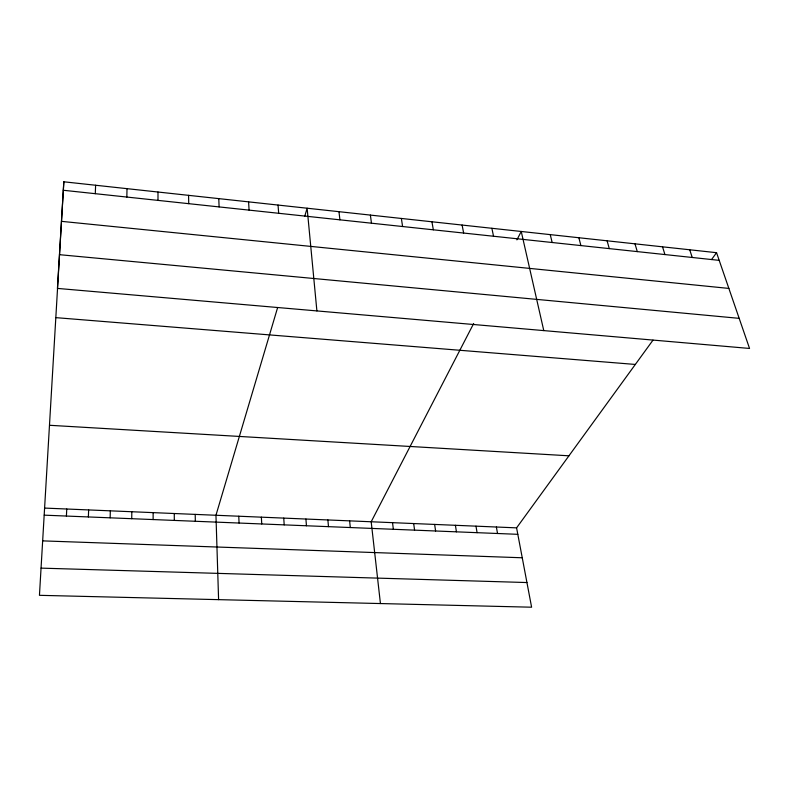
<?xml version="1.0" encoding="UTF-8"?>
<svg xmlns="http://www.w3.org/2000/svg" width="789" height="789" viewBox="0 0 789 789"><rect width="100%" height="100%" fill="white"/><g stroke="black" fill="none" stroke-linecap="round" stroke-linejoin="round"><path stroke-width="1.18" d="M153.125 519.566L153.135 512.633M131.733 518.698L131.822 511.736M126.842 197.063L127.009 188.65M110.154 517.831L110.322 510.838M88.378 516.943L88.634 509.931M95.291 193.69L95.617 185.247M66.414 516.055L66.749 509.013M652.986 340.148L516.588 527.861L531.608 607.205L39.45 595.32L63.83 181.795L716.55 252.687L749.55 348.452L57.429 288.409L63.83 181.795M277.62 307.582L215.959 515.266L218.592 599.65M304.791 216.087L307.128 208.217L316.892 310.915M473.676 323.5L371.185 521.766L380.436 603.555M516.903 239.866L521.243 231.473L543.779 330.601M711.55 259.561L716.55 252.687M41.077 568.129L526.944 582.548M42.705 540.879L522.249 557.774M44.243 515.158L517.811 534.321M44.667 508.086L516.588 527.861M49.529 425.281L568.938 455.805M55.851 317.642L635.332 364.449M59.461 254.679L739.175 318.352M61.453 221.344L728.858 288.419M63.317 190.267L719.193 260.36M689.704 249.768L692.239 257.48M662.523 246.819L664.94 254.571M634.987 243.831L637.295 251.612M607.096 240.803L609.286 248.614M578.85 237.726L580.911 245.586M550.239 234.619L552.172 242.519M491.872 228.287L493.539 236.246M462.107 225.052L463.636 233.051M496.38 527.013L497.534 533.502M431.938 221.778L433.329 229.816M475.984 526.164L477.079 532.674M455.411 525.296L456.436 531.835M401.364 218.454L402.607 226.532M434.64 524.429L435.607 530.997M413.683 523.551L414.58 530.139M370.386 215.091L371.471 223.198M392.527 522.663L393.356 529.281M338.974 211.679L339.911 219.825M349.626 520.868L350.306 527.545M327.879 519.951L328.48 526.658M305.915 519.034L306.448 525.77M278.044 205.061L278.675 213.286M283.744 518.107L284.198 524.872M248.594 201.856L249.077 210.121M261.366 517.17L261.741 523.955M238.771 516.223L239.067 523.038M218.78 198.621L219.105 206.915M195.199 514.398L195.337 521.273M188.571 195.337L188.739 203.67M174.261 513.521L174.32 520.424M157.987 192.023L157.997 200.386"/></g></svg>
